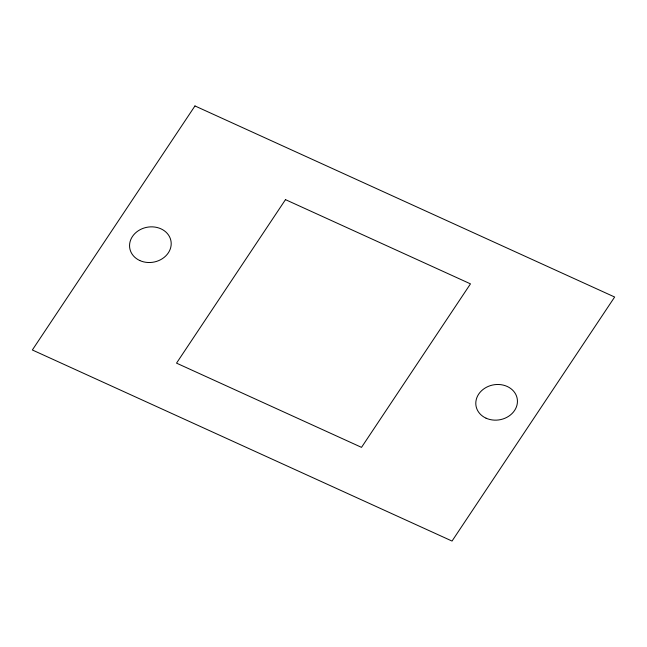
<?xml version="1.0" encoding="UTF-8"?>
<svg xmlns="http://www.w3.org/2000/svg" width="647" height="647" viewBox="0 0 647 647"><rect width="100%" height="100%" fill="white"/><g stroke="black" fill="none" stroke-linecap="round" stroke-linejoin="round"><path stroke-width="0.97" d="M194.965 105.946L32.35 349.978L452.035 541.054L614.65 297.022L194.965 105.946M285.481 199.64L176.526 363.137L361.519 447.36L470.474 283.863L285.481 199.64M486.051 418.18A20.914 17.736 -10 0 0 517.446 401.463A20.914 17.736 -10 0 0 486.366 387.31A20.914 17.736 -10 0 0 486.051 418.18M139.809 260.547A20.914 17.736 -10 0 0 171.204 243.83A20.914 17.736 -10 0 0 140.124 229.677A20.914 17.736 -10 0 0 139.809 260.547"/></g></svg>
